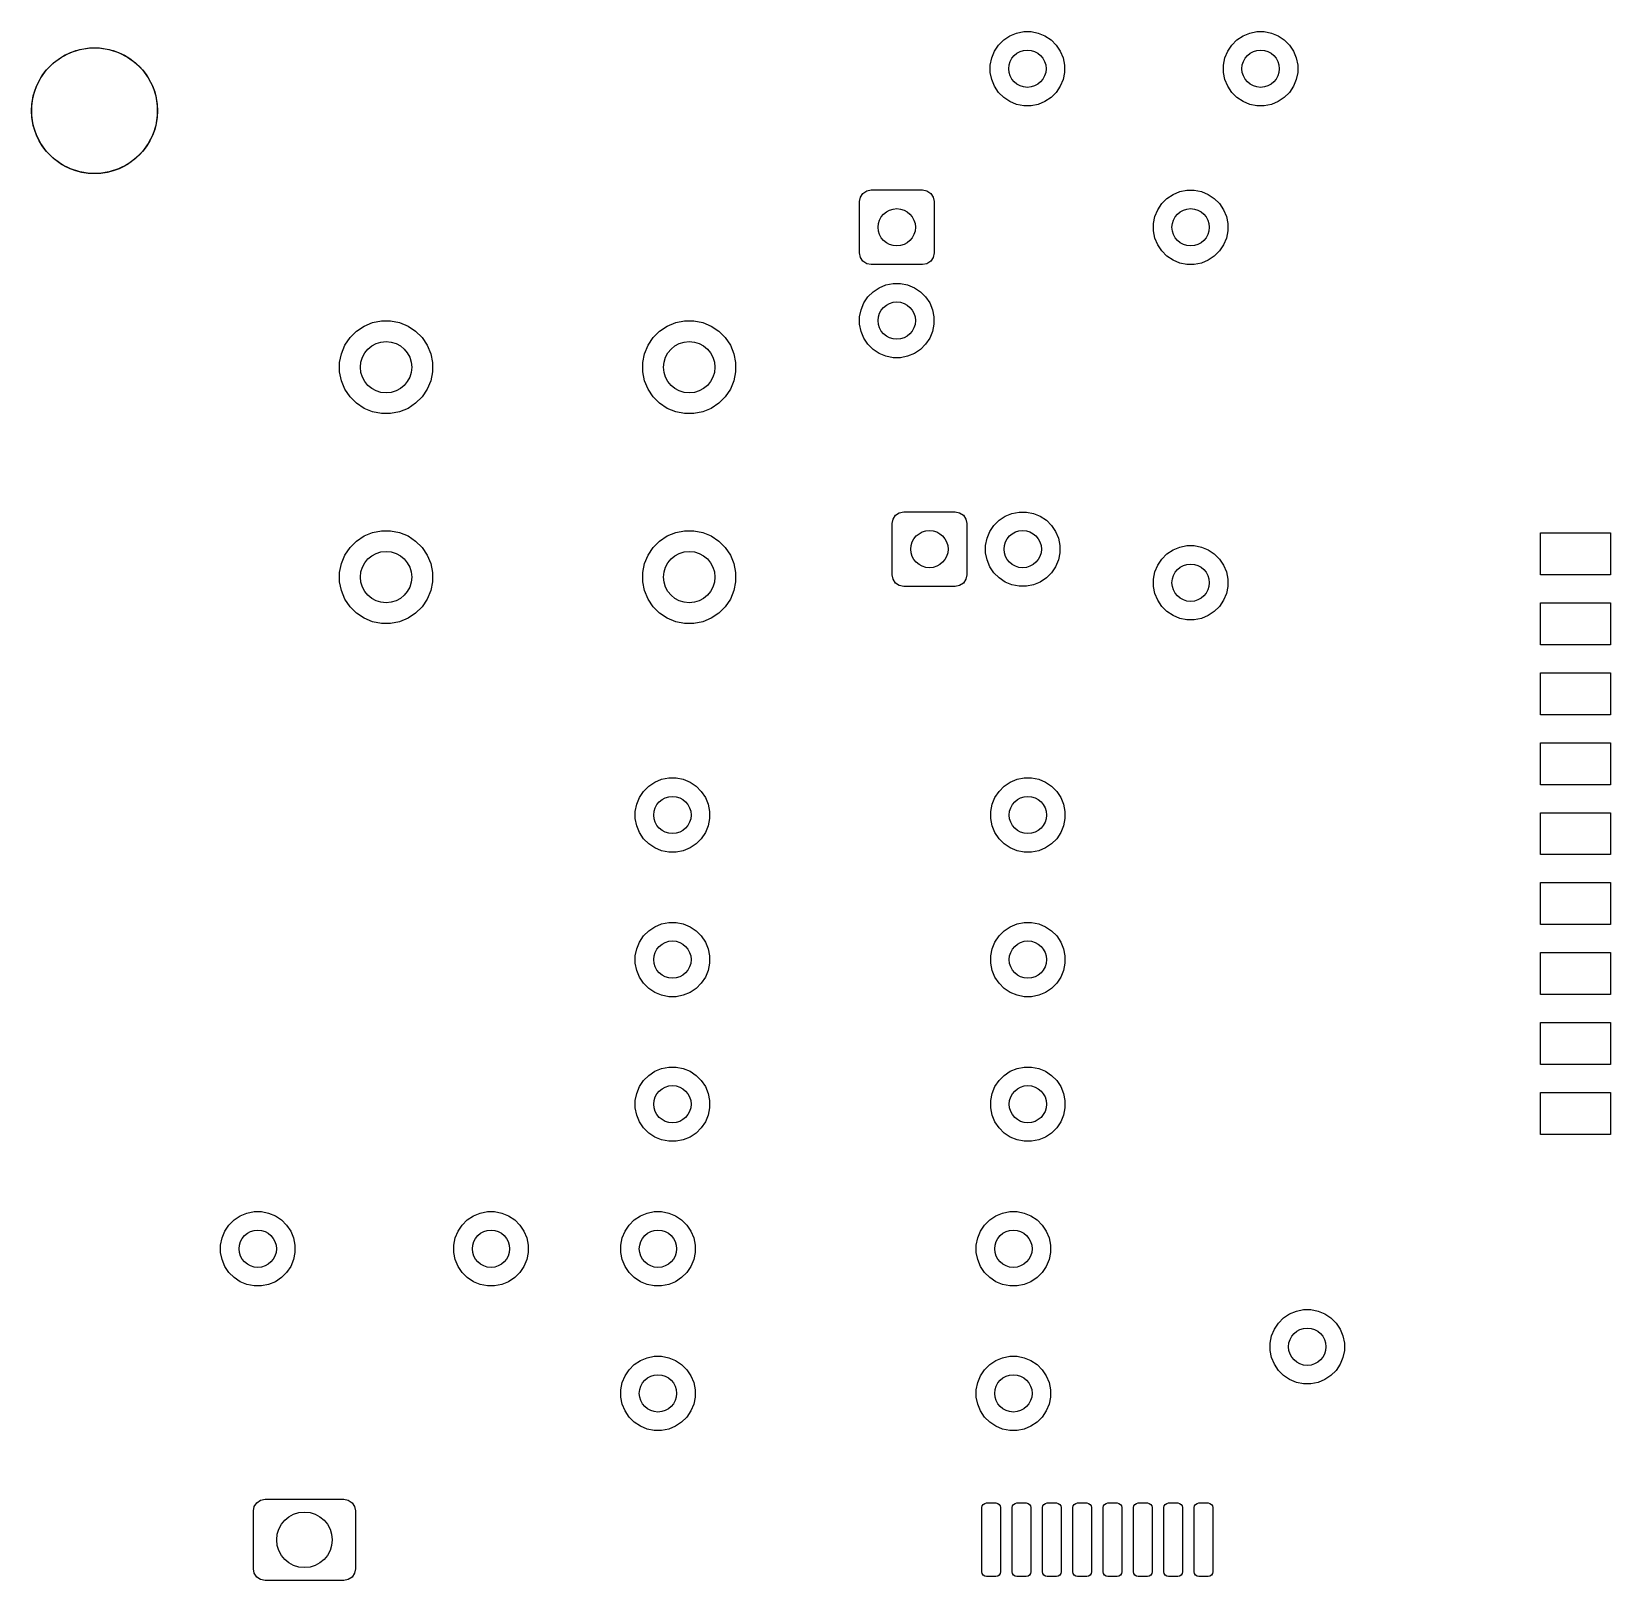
# Model space of a CAD drawing. Header units: millimetres. Extents: x 102 to 188.7, y -170.4 to -101.8.
# Drawn here: x 102.15 to 136, y -135.01 to -101.8 of the extents above; entities that cross this region are included whole.
import ezdxf

# ---------------------------------------------------------------- set-up
doc = ezdxf.new("R2010")
doc.units = ezdxf.units.MM
doc.layers.add('F.Mask', color=253, linetype='CONTINUOUS', true_color=0xa89984)

msp = doc.modelspace()

# ---------------------------------------------------------------- linework, layer by layer
at = {"layer": 'F.Mask', "linetype": 'CONTINUOUS'}
for p, q in [((123.122883, -101.894463), (123.267772, -101.834448)), ((123.267772, -101.834448), (123.421586, -101.803852)), ((123.421586, -101.803852), (123.578414, -101.803852)), ((123.578414, -101.803852), (123.732228, -101.834448)), ((123.732228, -101.834448), (123.877117, -101.894463)), ((128.122883, -101.894463), (128.267772, -101.834448)), ((128.267772, -101.834448), (128.421586, -101.803852)), ((128.421586, -101.803852), (128.578414, -101.803852)), ((128.578414, -101.803852), (128.732228, -101.834448)), ((128.732228, -101.834448), (128.877117, -101.894463)), ((102.983377, -102.252763), (103.184849, -102.187301)), ((103.184849, -102.187301), (103.39408, -102.154162)), ((103.39408, -102.154162), (103.60592, -102.154162)), ((103.60592, -102.154162), (103.815151, -102.187301)), ((103.815151, -102.187301), (104.016623, -102.252763)), ((122.734448, -102.367772), (122.794463, -102.222883)), ((122.794463, -102.222883), (122.881592, -102.092485)), ((122.881592, -102.092485), (122.992485, -101.981592)), ((122.992485, -101.981592), (123.122883, -101.894463)), ((123.877117, -101.894463), (124.007515, -101.981592)), ((124.007515, -101.981592), (124.118408, -102.092485)), ((124.118408, -102.092485), (124.205537, -102.222883)), ((124.205537, -102.222883), (124.265552, -102.367772)), ((127.734448, -102.367772), (127.794463, -102.222883)), ((127.794463, -102.222883), (127.881592, -102.092485)), ((127.881592, -102.092485), (127.992485, -101.981592)), ((127.992485, -101.981592), (128.122883, -101.894463)), ((128.877117, -101.894463), (129.007515, -101.981592)), ((129.007515, -101.981592), (129.118408, -102.092485)), ((129.118408, -102.092485), (129.205537, -102.222883)), ((129.205537, -102.222883), (129.265552, -102.367772)), ((102.473452, -102.623245), (102.623245, -102.473452)), ((102.623245, -102.473452), (102.794627, -102.348936)), ((102.794627, -102.348936), (102.983377, -102.252763)), ((104.016623, -102.252763), (104.205373, -102.348936)), ((104.205373, -102.348936), (104.376755, -102.473452)), ((104.376755, -102.473452), (104.526548, -102.623245)), ((122.703852, -102.521586), (122.734448, -102.367772)), ((122.703852, -102.678414), (122.703852, -102.521586)), ((124.265552, -102.367772), (124.296148, -102.521586)), ((124.296148, -102.521586), (124.296148, -102.678414)), ((127.703852, -102.521586), (127.734448, -102.367772)), ((127.703852, -102.678414), (127.703852, -102.521586)), ((129.265552, -102.367772), (129.296148, -102.521586)), ((129.296148, -102.521586), (129.296148, -102.678414)), ((102.252763, -102.983377), (102.348936, -102.794627)), ((102.348936, -102.794627), (102.473452, -102.623245)), ((104.526548, -102.623245), (104.651064, -102.794627)), ((104.651064, -102.794627), (104.747237, -102.983377)), ((122.734448, -102.832228), (122.703852, -102.678414)), ((122.794463, -102.977117), (122.734448, -102.832228)), ((124.265552, -102.832228), (124.205537, -102.977117)), ((124.296148, -102.678414), (124.265552, -102.832228)), ((127.734448, -102.832228), (127.703852, -102.678414)), ((127.794463, -102.977117), (127.734448, -102.832228)), ((129.265552, -102.832228), (129.205537, -102.977117)), ((129.296148, -102.678414), (129.265552, -102.832228)), ((102.154162, -103.39408), (102.187301, -103.184849)), ((102.187301, -103.184849), (102.252763, -102.983377)), ((104.747237, -102.983377), (104.812699, -103.184849)), ((104.812699, -103.184849), (104.845838, -103.39408)), ((122.881592, -103.107515), (122.794463, -102.977117)), ((122.992485, -103.218408), (122.881592, -103.107515)), ((123.122883, -103.305537), (122.992485, -103.218408)), ((124.007515, -103.218408), (123.877117, -103.305537)), ((124.118408, -103.107515), (124.007515, -103.218408)), ((124.205537, -102.977117), (124.118408, -103.107515)), ((127.881592, -103.107515), (127.794463, -102.977117)), ((127.992485, -103.218408), (127.881592, -103.107515)), ((128.122883, -103.305537), (127.992485, -103.218408)), ((129.007515, -103.218408), (128.877117, -103.305537)), ((129.118408, -103.107515), (129.007515, -103.218408)), ((129.205537, -102.977117), (129.118408, -103.107515)), ((102.154162, -103.60592), (102.154162, -103.39408)), ((104.845838, -103.39408), (104.845838, -103.60592)), ((123.267772, -103.365552), (123.122883, -103.305537)), ((123.421586, -103.396148), (123.267772, -103.365552)), ((123.578414, -103.396148), (123.421586, -103.396148)), ((123.732228, -103.365552), (123.578414, -103.396148)), ((123.877117, -103.305537), (123.732228, -103.365552)), ((128.267772, -103.365552), (128.122883, -103.305537)), ((128.421586, -103.396148), (128.267772, -103.365552)), ((128.578414, -103.396148), (128.421586, -103.396148)), ((128.732228, -103.365552), (128.578414, -103.396148)), ((128.877117, -103.305537), (128.732228, -103.365552)), ((102.187301, -103.815151), (102.154162, -103.60592)), ((102.252763, -104.016623), (102.187301, -103.815151)), ((104.812699, -103.815151), (104.747237, -104.016623)), ((104.845838, -103.60592), (104.812699, -103.815151)), ((102.348936, -104.205373), (102.252763, -104.016623)), ((102.473452, -104.376755), (102.348936, -104.205373)), ((104.651064, -104.205373), (104.526548, -104.376755)), ((104.747237, -104.016623), (104.651064, -104.205373)), ((102.623245, -104.526548), (102.473452, -104.376755)), ((102.794627, -104.651064), (102.623245, -104.526548)), ((104.376755, -104.526548), (104.205373, -104.651064)), ((104.526548, -104.376755), (104.376755, -104.526548)), ((102.983377, -104.747237), (102.794627, -104.651064)), ((103.184849, -104.812699), (102.983377, -104.747237)), ((103.39408, -104.845838), (103.184849, -104.812699)), ((103.60592, -104.845838), (103.39408, -104.845838)), ((103.815151, -104.812699), (103.60592, -104.845838)), ((104.016623, -104.747237), (103.815151, -104.812699)), ((104.205373, -104.651064), (104.016623, -104.747237)), ((119.91903, -105.354329), (119.973223, -105.273223)), ((119.973223, -105.273223), (120.054329, -105.21903)), ((120.054329, -105.21903), (120.15, -105.2)), ((120.15, -105.2), (121.25, -105.2)), ((121.25, -105.2), (121.345671, -105.21903)), ((121.345671, -105.21903), (121.426777, -105.273223)), ((121.426777, -105.273223), (121.48097, -105.354329)), ((126.622883, -105.294463), (126.767772, -105.234448)), ((126.767772, -105.234448), (126.921586, -105.203852)), ((126.921586, -105.203852), (127.078414, -105.203852)), ((127.078414, -105.203852), (127.232228, -105.234448)), ((127.232228, -105.234448), (127.377117, -105.294463)), ((119.9, -105.45), (119.91903, -105.354329)), ((119.9, -106.55), (119.9, -105.45)), ((121.48097, -105.354329), (121.5, -105.45)), ((121.5, -105.45), (121.5, -106.55)), ((126.294463, -105.622883), (126.381592, -105.492485)), ((126.381592, -105.492485), (126.492485, -105.381592)), ((126.492485, -105.381592), (126.622883, -105.294463)), ((127.377117, -105.294463), (127.507515, -105.381592)), ((127.507515, -105.381592), (127.618408, -105.492485)), ((127.618408, -105.492485), (127.705537, -105.622883)), ((126.203852, -105.921586), (126.234448, -105.767772)), ((126.203852, -106.078414), (126.203852, -105.921586)), ((126.234448, -105.767772), (126.294463, -105.622883)), ((127.705537, -105.622883), (127.765552, -105.767772)), ((127.765552, -105.767772), (127.796148, -105.921586)), ((127.796148, -105.921586), (127.796148, -106.078414)), ((126.234448, -106.232228), (126.203852, -106.078414)), ((126.294463, -106.377117), (126.234448, -106.232228)), ((127.765552, -106.232228), (127.705537, -106.377117)), ((127.796148, -106.078414), (127.765552, -106.232228)), ((119.91903, -106.645671), (119.9, -106.55)), ((121.5, -106.55), (121.48097, -106.645671)), ((126.381592, -106.507515), (126.294463, -106.377117)), ((126.492485, -106.618408), (126.381592, -106.507515)), ((126.622883, -106.705537), (126.492485, -106.618408)), ((127.507515, -106.618408), (127.377117, -106.705537)), ((127.618408, -106.507515), (127.507515, -106.618408)), ((127.705537, -106.377117), (127.618408, -106.507515)), ((119.973223, -106.726777), (119.91903, -106.645671)), ((120.054329, -106.78097), (119.973223, -106.726777)), ((120.15, -106.8), (120.054329, -106.78097)), ((121.25, -106.8), (120.15, -106.8)), ((121.345671, -106.78097), (121.25, -106.8)), ((121.426777, -106.726777), (121.345671, -106.78097)), ((121.48097, -106.645671), (121.426777, -106.726777)), ((126.767772, -106.765552), (126.622883, -106.705537)), ((126.921586, -106.796148), (126.767772, -106.765552)), ((127.078414, -106.796148), (126.921586, -106.796148)), ((127.232228, -106.765552), (127.078414, -106.796148)), ((127.377117, -106.705537), (127.232228, -106.765552)), ((120.192485, -107.381592), (120.322883, -107.294463)), ((120.322883, -107.294463), (120.467772, -107.234448)), ((120.467772, -107.234448), (120.621586, -107.203852)), ((120.621586, -107.203852), (120.778414, -107.203852)), ((120.778414, -107.203852), (120.932228, -107.234448)), ((120.932228, -107.234448), (121.077117, -107.294463)), ((121.077117, -107.294463), (121.207515, -107.381592)), ((119.934448, -107.767772), (119.994463, -107.622883)), ((119.994463, -107.622883), (120.081592, -107.492485)), ((120.081592, -107.492485), (120.192485, -107.381592)), ((121.207515, -107.381592), (121.318408, -107.492485)), ((121.318408, -107.492485), (121.405537, -107.622883)), ((121.405537, -107.622883), (121.465552, -107.767772)), ((119.903852, -107.921586), (119.934448, -107.767772)), ((119.903852, -108.078414), (119.903852, -107.921586)), ((121.465552, -107.767772), (121.496148, -107.921586)), ((121.496148, -107.921586), (121.496148, -108.078414)), ((108.97699, -108.365607), (109.115607, -108.22699)), ((109.115607, -108.22699), (109.278603, -108.118079)), ((109.278603, -108.118079), (109.459715, -108.04306)), ((109.459715, -108.04306), (109.651983, -108.004815)), ((109.651983, -108.004815), (109.848017, -108.004815)), ((109.848017, -108.004815), (110.040285, -108.04306)), ((110.040285, -108.04306), (110.221397, -108.118079)), ((110.221397, -108.118079), (110.384393, -108.22699)), ((110.384393, -108.22699), (110.52301, -108.365607)), ((115.47699, -108.365607), (115.615607, -108.22699)), ((115.615607, -108.22699), (115.778603, -108.118079)), ((115.778603, -108.118079), (115.959715, -108.04306)), ((115.959715, -108.04306), (116.151983, -108.004815)), ((116.151983, -108.004815), (116.348017, -108.004815)), ((116.348017, -108.004815), (116.540285, -108.04306)), ((116.540285, -108.04306), (116.721397, -108.118079)), ((116.721397, -108.118079), (116.884393, -108.22699)), ((116.884393, -108.22699), (117.02301, -108.365607)), ((119.934448, -108.232228), (119.903852, -108.078414)), ((119.994463, -108.377117), (119.934448, -108.232228)), ((121.465552, -108.232228), (121.405537, -108.377117)), ((121.496148, -108.078414), (121.465552, -108.232228)), ((108.79306, -108.709715), (108.868079, -108.528603)), ((108.868079, -108.528603), (108.97699, -108.365607)), ((110.52301, -108.365607), (110.631921, -108.528603)), ((110.631921, -108.528603), (110.70694, -108.709715)), ((115.29306, -108.709715), (115.368079, -108.528603)), ((115.368079, -108.528603), (115.47699, -108.365607)), ((117.02301, -108.365607), (117.131921, -108.528603)), ((117.131921, -108.528603), (117.20694, -108.709715)), ((120.081592, -108.507515), (119.994463, -108.377117)), ((120.192485, -108.618408), (120.081592, -108.507515)), ((120.322883, -108.705537), (120.192485, -108.618408)), ((121.207515, -108.618408), (121.077117, -108.705537)), ((121.318408, -108.507515), (121.207515, -108.618408)), ((121.405537, -108.377117), (121.318408, -108.507515)), ((108.754815, -108.901983), (108.79306, -108.709715)), ((108.754815, -109.098017), (108.754815, -108.901983)), ((110.70694, -108.709715), (110.745185, -108.901983)), ((110.745185, -108.901983), (110.745185, -109.098017)), ((115.254815, -108.901983), (115.29306, -108.709715)), ((115.254815, -109.098017), (115.254815, -108.901983)), ((117.20694, -108.709715), (117.245185, -108.901983)), ((117.245185, -108.901983), (117.245185, -109.098017)), ((120.467772, -108.765552), (120.322883, -108.705537)), ((120.621586, -108.796148), (120.467772, -108.765552)), ((120.778414, -108.796148), (120.621586, -108.796148)), ((120.932228, -108.765552), (120.778414, -108.796148)), ((121.077117, -108.705537), (120.932228, -108.765552)), ((108.79306, -109.290285), (108.754815, -109.098017)), ((108.868079, -109.471397), (108.79306, -109.290285)), ((110.70694, -109.290285), (110.631921, -109.471397)), ((110.745185, -109.098017), (110.70694, -109.290285)), ((115.29306, -109.290285), (115.254815, -109.098017)), ((115.368079, -109.471397), (115.29306, -109.290285)), ((117.20694, -109.290285), (117.131921, -109.471397)), ((117.245185, -109.098017), (117.20694, -109.290285)), ((108.97699, -109.634393), (108.868079, -109.471397)), ((109.115607, -109.77301), (108.97699, -109.634393)), ((110.52301, -109.634393), (110.384393, -109.77301)), ((110.631921, -109.471397), (110.52301, -109.634393)), ((115.47699, -109.634393), (115.368079, -109.471397)), ((115.615607, -109.77301), (115.47699, -109.634393)), ((117.02301, -109.634393), (116.884393, -109.77301)), ((117.131921, -109.471397), (117.02301, -109.634393)), ((109.278603, -109.881921), (109.115607, -109.77301)), ((109.459715, -109.95694), (109.278603, -109.881921)), ((109.651983, -109.995185), (109.459715, -109.95694)), ((109.848017, -109.995185), (109.651983, -109.995185)), ((110.040285, -109.95694), (109.848017, -109.995185)), ((110.221397, -109.881921), (110.040285, -109.95694)), ((110.384393, -109.77301), (110.221397, -109.881921)), ((115.778603, -109.881921), (115.615607, -109.77301)), ((115.959715, -109.95694), (115.778603, -109.881921)), ((116.151983, -109.995185), (115.959715, -109.95694)), ((116.348017, -109.995185), (116.151983, -109.995185)), ((116.540285, -109.95694), (116.348017, -109.995185)), ((116.721397, -109.881921), (116.540285, -109.95694)), ((116.884393, -109.77301), (116.721397, -109.881921)), ((120.6, -112.35), (120.61903, -112.254329)), ((120.6, -113.45), (120.6, -112.35)), ((120.61903, -112.254329), (120.673223, -112.173223)), ((120.673223, -112.173223), (120.754329, -112.11903)), ((120.754329, -112.11903), (120.85, -112.1)), ((120.85, -112.1), (121.95, -112.1)), ((121.95, -112.1), (122.045671, -112.11903)), ((122.045671, -112.11903), (122.126777, -112.173223)), ((122.126777, -112.173223), (122.18097, -112.254329)), ((122.18097, -112.254329), (122.2, -112.35)), ((122.2, -112.35), (122.2, -113.45)), ((122.781592, -112.392485), (122.892485, -112.281592)), ((122.892485, -112.281592), (123.022883, -112.194463)), ((123.022883, -112.194463), (123.167772, -112.134448)), ((123.167772, -112.134448), (123.321586, -112.103852)), ((123.321586, -112.103852), (123.478414, -112.103852)), ((123.478414, -112.103852), (123.632228, -112.134448)), ((123.632228, -112.134448), (123.777117, -112.194463)), ((123.777117, -112.194463), (123.907515, -112.281592)), ((123.907515, -112.281592), (124.018408, -112.392485)), ((109.115607, -112.72699), (109.278603, -112.618079)), ((109.278603, -112.618079), (109.459715, -112.54306)), ((109.459715, -112.54306), (109.651983, -112.504815)), ((109.651983, -112.504815), (109.848017, -112.504815)), ((109.848017, -112.504815), (110.040285, -112.54306)), ((110.040285, -112.54306), (110.221397, -112.618079)), ((110.221397, -112.618079), (110.384393, -112.72699)), ((115.615607, -112.72699), (115.778603, -112.618079)), ((115.778603, -112.618079), (115.959715, -112.54306)), ((115.959715, -112.54306), (116.151983, -112.504815)), ((116.151983, -112.504815), (116.348017, -112.504815)), ((116.348017, -112.504815), (116.540285, -112.54306)), ((116.540285, -112.54306), (116.721397, -112.618079)), ((116.721397, -112.618079), (116.884393, -112.72699)), ((122.603852, -112.821586), (122.634448, -112.667772)), ((122.634448, -112.667772), (122.694463, -112.522883)), ((122.694463, -112.522883), (122.781592, -112.392485)), ((124.018408, -112.392485), (124.105537, -112.522883)), ((124.105537, -112.522883), (124.165552, -112.667772)), ((124.165552, -112.667772), (124.196148, -112.821586)), ((134.5, -113.45), (134.5, -112.55)), ((134.5, -112.55), (136, -112.55)), ((136, -112.55), (136, -113.45)), ((108.79306, -113.209715), (108.868079, -113.028603)), ((108.868079, -113.028603), (108.97699, -112.865607)), ((108.97699, -112.865607), (109.115607, -112.72699)), ((110.384393, -112.72699), (110.52301, -112.865607)), ((110.52301, -112.865607), (110.631921, -113.028603)), ((110.631921, -113.028603), (110.70694, -113.209715)), ((115.29306, -113.209715), (115.368079, -113.028603)), ((115.368079, -113.028603), (115.47699, -112.865607)), ((115.47699, -112.865607), (115.615607, -112.72699)), ((116.884393, -112.72699), (117.02301, -112.865607)), ((117.02301, -112.865607), (117.131921, -113.028603)), ((117.131921, -113.028603), (117.20694, -113.209715)), ((122.603852, -112.978414), (122.603852, -112.821586)), ((122.634448, -113.132228), (122.603852, -112.978414)), ((124.196148, -112.978414), (124.165552, -113.132228)), ((124.196148, -112.821586), (124.196148, -112.978414)), ((126.381592, -113.112485), (126.492485, -113.001592)), ((126.492485, -113.001592), (126.622883, -112.914463)), ((126.622883, -112.914463), (126.767772, -112.854448)), ((126.767772, -112.854448), (126.921586, -112.823852)), ((126.921586, -112.823852), (127.078414, -112.823852)), ((127.078414, -112.823852), (127.232228, -112.854448)), ((127.232228, -112.854448), (127.377117, -112.914463)), ((127.377117, -112.914463), (127.507515, -113.001592)), ((127.507515, -113.001592), (127.618408, -113.112485)), ((108.754815, -113.401983), (108.79306, -113.209715)), ((110.70694, -113.209715), (110.745185, -113.401983)), ((115.254815, -113.401983), (115.29306, -113.209715)), ((117.20694, -113.209715), (117.245185, -113.401983)), ((122.694463, -113.277117), (122.634448, -113.132228)), ((122.781592, -113.407515), (122.694463, -113.277117)), ((124.105537, -113.277117), (124.018408, -113.407515)), ((124.165552, -113.132228), (124.105537, -113.277117)), ((126.203852, -113.541586), (126.234448, -113.387772)), ((126.234448, -113.387772), (126.294463, -113.242883)), ((126.294463, -113.242883), (126.381592, -113.112485)), ((127.618408, -113.112485), (127.705537, -113.242883)), ((127.705537, -113.242883), (127.765552, -113.387772)), ((127.765552, -113.387772), (127.796148, -113.541586)), ((108.754815, -113.598017), (108.754815, -113.401983)), ((108.79306, -113.790285), (108.754815, -113.598017)), ((110.745185, -113.598017), (110.70694, -113.790285)), ((110.745185, -113.401983), (110.745185, -113.598017)), ((115.254815, -113.598017), (115.254815, -113.401983)), ((115.29306, -113.790285), (115.254815, -113.598017)), ((117.245185, -113.598017), (117.20694, -113.790285)), ((117.245185, -113.401983), (117.245185, -113.598017)), ((120.61903, -113.545671), (120.6, -113.45)), ((120.673223, -113.626777), (120.61903, -113.545671)), ((120.754329, -113.68097), (120.673223, -113.626777)), ((120.85, -113.7), (120.754329, -113.68097)), ((121.95, -113.7), (120.85, -113.7)), ((122.045671, -113.68097), (121.95, -113.7)), ((122.126777, -113.626777), (122.045671, -113.68097)), ((122.18097, -113.545671), (122.126777, -113.626777)), ((122.2, -113.45), (122.18097, -113.545671)), ((122.892485, -113.518408), (122.781592, -113.407515)), ((123.022883, -113.605537), (122.892485, -113.518408)), ((123.167772, -113.665552), (123.022883, -113.605537)), ((123.321586, -113.696148), (123.167772, -113.665552)), ((123.478414, -113.696148), (123.321586, -113.696148)), ((123.632228, -113.665552), (123.478414, -113.696148)), ((123.777117, -113.605537), (123.632228, -113.665552)), ((123.907515, -113.518408), (123.777117, -113.605537)), ((124.018408, -113.407515), (123.907515, -113.518408)), ((126.203852, -113.698414), (126.203852, -113.541586)), ((126.234448, -113.852228), (126.203852, -113.698414)), ((127.796148, -113.698414), (127.765552, -113.852228)), ((127.796148, -113.541586), (127.796148, -113.698414)), ((136, -113.45), (134.5, -113.45)), ((108.868079, -113.971397), (108.79306, -113.790285)), ((108.97699, -114.134393), (108.868079, -113.971397)), ((110.631921, -113.971397), (110.52301, -114.134393)), ((110.70694, -113.790285), (110.631921, -113.971397)), ((115.368079, -113.971397), (115.29306, -113.790285)), ((115.47699, -114.134393), (115.368079, -113.971397)), ((117.131921, -113.971397), (117.02301, -114.134393)), ((117.20694, -113.790285), (117.131921, -113.971397)), ((126.294463, -113.997117), (126.234448, -113.852228)), ((126.381592, -114.127515), (126.294463, -113.997117)), ((127.705537, -113.997117), (127.618408, -114.127515)), ((127.765552, -113.852228), (127.705537, -113.997117)), ((134.5, -114.95), (134.5, -114.05)), ((134.5, -114.05), (136, -114.05)), ((136, -114.05), (136, -114.95)), ((109.115607, -114.27301), (108.97699, -114.134393)), ((109.278603, -114.381921), (109.115607, -114.27301)), ((109.459715, -114.45694), (109.278603, -114.381921)), ((110.221397, -114.381921), (110.040285, -114.45694)), ((110.384393, -114.27301), (110.221397, -114.381921)), ((110.52301, -114.134393), (110.384393, -114.27301)), ((115.615607, -114.27301), (115.47699, -114.134393)), ((115.778603, -114.381921), (115.615607, -114.27301)), ((115.959715, -114.45694), (115.778603, -114.381921)), ((116.721397, -114.381921), (116.540285, -114.45694)), ((116.884393, -114.27301), (116.721397, -114.381921)), ((117.02301, -114.134393), (116.884393, -114.27301)), ((126.492485, -114.238408), (126.381592, -114.127515)), ((126.622883, -114.325537), (126.492485, -114.238408)), ((126.767772, -114.385552), (126.622883, -114.325537)), ((126.921586, -114.416148), (126.767772, -114.385552)), ((127.232228, -114.385552), (127.078414, -114.416148)), ((127.377117, -114.325537), (127.232228, -114.385552)), ((127.507515, -114.238408), (127.377117, -114.325537)), ((127.618408, -114.127515), (127.507515, -114.238408)), ((109.651983, -114.495185), (109.459715, -114.45694)), ((109.848017, -114.495185), (109.651983, -114.495185)), ((110.040285, -114.45694), (109.848017, -114.495185)), ((116.151983, -114.495185), (115.959715, -114.45694)), ((116.348017, -114.495185), (116.151983, -114.495185)), ((116.540285, -114.45694), (116.348017, -114.495185)), ((127.078414, -114.416148), (126.921586, -114.416148)), ((136, -114.95), (134.5, -114.95)), ((134.5, -116.45), (134.5, -115.55)), ((134.5, -115.55), (136, -115.55)), ((136, -115.55), (136, -116.45)), ((136, -116.45), (134.5, -116.45)), ((134.5, -117.95), (134.5, -117.05)), ((134.5, -117.05), (136, -117.05)), ((136, -117.05), (136, -117.95)), ((115.184463, -118.222883), (115.271592, -118.092485)), ((115.271592, -118.092485), (115.382485, -117.981592)), ((115.382485, -117.981592), (115.512883, -117.894463)), ((115.512883, -117.894463), (115.657772, -117.834448)), ((115.657772, -117.834448), (115.811586, -117.803852)), ((115.811586, -117.803852), (115.968414, -117.803852)), ((115.968414, -117.803852), (116.122228, -117.834448)), ((116.122228, -117.834448), (116.267117, -117.894463)), ((116.267117, -117.894463), (116.397515, -117.981592)), ((116.397515, -117.981592), (116.508408, -118.092485)), ((116.508408, -118.092485), (116.595537, -118.222883)), ((122.804463, -118.222883), (122.891592, -118.092485)), ((122.891592, -118.092485), (123.002485, -117.981592)), ((123.002485, -117.981592), (123.132883, -117.894463)), ((123.132883, -117.894463), (123.277772, -117.834448)), ((123.277772, -117.834448), (123.431586, -117.803852)), ((123.431586, -117.803852), (123.588414, -117.803852)), ((123.588414, -117.803852), (123.742228, -117.834448)), ((123.742228, -117.834448), (123.887117, -117.894463)), ((123.887117, -117.894463), (124.017515, -117.981592)), ((124.017515, -117.981592), (124.128408, -118.092485)), ((124.128408, -118.092485), (124.215537, -118.222883)), ((136, -117.95), (134.5, -117.95)), ((115.093852, -118.521586), (115.124448, -118.367772)), ((115.124448, -118.367772), (115.184463, -118.222883)), ((116.595537, -118.222883), (116.655552, -118.367772)), ((116.655552, -118.367772), (116.686148, -118.521586)), ((122.713852, -118.521586), (122.744448, -118.367772)), ((122.744448, -118.367772), (122.804463, -118.222883)), ((124.215537, -118.222883), (124.275552, -118.367772)), ((124.275552, -118.367772), (124.306148, -118.521586)), ((115.093852, -118.678414), (115.093852, -118.521586)), ((115.124448, -118.832228), (115.093852, -118.678414)), ((116.686148, -118.678414), (116.655552, -118.832228)), ((116.686148, -118.521586), (116.686148, -118.678414)), ((122.713852, -118.678414), (122.713852, -118.521586)), ((122.744448, -118.832228), (122.713852, -118.678414)), ((124.306148, -118.678414), (124.275552, -118.832228)), ((124.306148, -118.521586), (124.306148, -118.678414)), ((134.5, -119.45), (134.5, -118.55)), ((134.5, -118.55), (136, -118.55)), ((136, -118.55), (136, -119.45)), ((115.184463, -118.977117), (115.124448, -118.832228)), ((115.271592, -119.107515), (115.184463, -118.977117)), ((115.382485, -119.218408), (115.271592, -119.107515)), ((116.508408, -119.107515), (116.397515, -119.218408)), ((116.595537, -118.977117), (116.508408, -119.107515)), ((116.655552, -118.832228), (116.595537, -118.977117)), ((122.804463, -118.977117), (122.744448, -118.832228)), ((122.891592, -119.107515), (122.804463, -118.977117)), ((123.002485, -119.218408), (122.891592, -119.107515)), ((124.128408, -119.107515), (124.017515, -119.218408)), ((124.215537, -118.977117), (124.128408, -119.107515)), ((124.275552, -118.832228), (124.215537, -118.977117)), ((115.512883, -119.305537), (115.382485, -119.218408)), ((115.657772, -119.365552), (115.512883, -119.305537)), ((115.811586, -119.396148), (115.657772, -119.365552)), ((115.968414, -119.396148), (115.811586, -119.396148)), ((116.122228, -119.365552), (115.968414, -119.396148)), ((116.267117, -119.305537), (116.122228, -119.365552)), ((116.397515, -119.218408), (116.267117, -119.305537)), ((123.132883, -119.305537), (123.002485, -119.218408)), ((123.277772, -119.365552), (123.132883, -119.305537)), ((123.431586, -119.396148), (123.277772, -119.365552)), ((123.588414, -119.396148), (123.431586, -119.396148)), ((123.742228, -119.365552), (123.588414, -119.396148)), ((123.887117, -119.305537), (123.742228, -119.365552)), ((124.017515, -119.218408), (123.887117, -119.305537)), ((136, -119.45), (134.5, -119.45)), ((134.5, -120.95), (134.5, -120.05)), ((134.5, -120.05), (136, -120.05)), ((136, -120.05), (136, -120.95)), ((115.271592, -121.192485), (115.382485, -121.081592)), ((115.382485, -121.081592), (115.512883, -120.994463)), ((115.512883, -120.994463), (115.657772, -120.934448)), ((115.657772, -120.934448), (115.811586, -120.903852)), ((115.811586, -120.903852), (115.968414, -120.903852)), ((115.968414, -120.903852), (116.122228, -120.934448)), ((116.122228, -120.934448), (116.267117, -120.994463)), ((116.267117, -120.994463), (116.397515, -121.081592)), ((116.397515, -121.081592), (116.508408, -121.192485)), ((122.891592, -121.192485), (123.002485, -121.081592)), ((123.002485, -121.081592), (123.132883, -120.994463)), ((123.132883, -120.994463), (123.277772, -120.934448)), ((123.277772, -120.934448), (123.431586, -120.903852)), ((123.431586, -120.903852), (123.588414, -120.903852)), ((123.588414, -120.903852), (123.742228, -120.934448)), ((123.742228, -120.934448), (123.887117, -120.994463)), ((123.887117, -120.994463), (124.017515, -121.081592)), ((124.017515, -121.081592), (124.128408, -121.192485)), ((136, -120.95), (134.5, -120.95)), ((115.093852, -121.621586), (115.124448, -121.467772)), ((115.124448, -121.467772), (115.184463, -121.322883)), ((115.184463, -121.322883), (115.271592, -121.192485)), ((116.508408, -121.192485), (116.595537, -121.322883)), ((116.595537, -121.322883), (116.655552, -121.467772)), ((116.655552, -121.467772), (116.686148, -121.621586)), ((122.713852, -121.621586), (122.744448, -121.467772)), ((122.744448, -121.467772), (122.804463, -121.322883)), ((122.804463, -121.322883), (122.891592, -121.192485)), ((124.128408, -121.192485), (124.215537, -121.322883)), ((124.215537, -121.322883), (124.275552, -121.467772)), ((124.275552, -121.467772), (124.306148, -121.621586)), ((115.093852, -121.778414), (115.093852, -121.621586)), ((115.124448, -121.932228), (115.093852, -121.778414)), ((116.686148, -121.778414), (116.655552, -121.932228)), ((116.686148, -121.621586), (116.686148, -121.778414)), ((122.713852, -121.778414), (122.713852, -121.621586)), ((122.744448, -121.932228), (122.713852, -121.778414)), ((124.306148, -121.778414), (124.275552, -121.932228)), ((124.306148, -121.621586), (124.306148, -121.778414)), ((134.5, -122.45), (134.5, -121.55)), ((134.5, -121.55), (136, -121.55)), ((136, -121.55), (136, -122.45)), ((115.184463, -122.077117), (115.124448, -121.932228)), ((115.271592, -122.207515), (115.184463, -122.077117)), ((116.595537, -122.077117), (116.508408, -122.207515)), ((116.655552, -121.932228), (116.595537, -122.077117)), ((122.804463, -122.077117), (122.744448, -121.932228)), ((122.891592, -122.207515), (122.804463, -122.077117)), ((124.215537, -122.077117), (124.128408, -122.207515)), ((124.275552, -121.932228), (124.215537, -122.077117)), ((115.382485, -122.318408), (115.271592, -122.207515)), ((115.512883, -122.405537), (115.382485, -122.318408)), ((115.657772, -122.465552), (115.512883, -122.405537)), ((115.811586, -122.496148), (115.657772, -122.465552)), ((115.968414, -122.496148), (115.811586, -122.496148)), ((116.122228, -122.465552), (115.968414, -122.496148)), ((116.267117, -122.405537), (116.122228, -122.465552)), ((116.397515, -122.318408), (116.267117, -122.405537)), ((116.508408, -122.207515), (116.397515, -122.318408)), ((123.002485, -122.318408), (122.891592, -122.207515)), ((123.132883, -122.405537), (123.002485, -122.318408)), ((123.277772, -122.465552), (123.132883, -122.405537)), ((123.431586, -122.496148), (123.277772, -122.465552)), ((123.588414, -122.496148), (123.431586, -122.496148)), ((123.742228, -122.465552), (123.588414, -122.496148)), ((123.887117, -122.405537), (123.742228, -122.465552)), ((124.017515, -122.318408), (123.887117, -122.405537)), ((124.128408, -122.207515), (124.017515, -122.318408)), ((136, -122.45), (134.5, -122.45)), ((134.5, -123.95), (134.5, -123.05)), ((134.5, -123.05), (136, -123.05)), ((136, -123.05), (136, -123.95)), ((115.271592, -124.292485), (115.382485, -124.181592)), ((115.382485, -124.181592), (115.512883, -124.094463)), ((115.512883, -124.094463), (115.657772, -124.034448)), ((115.657772, -124.034448), (115.811586, -124.003852)), ((115.811586, -124.003852), (115.968414, -124.003852)), ((115.968414, -124.003852), (116.122228, -124.034448)), ((116.122228, -124.034448), (116.267117, -124.094463)), ((116.267117, -124.094463), (116.397515, -124.181592)), ((116.397515, -124.181592), (116.508408, -124.292485)), ((122.891592, -124.292485), (123.002485, -124.181592)), ((123.002485, -124.181592), (123.132883, -124.094463)), ((123.132883, -124.094463), (123.277772, -124.034448)), ((123.277772, -124.034448), (123.431586, -124.003852)), ((123.431586, -124.003852), (123.588414, -124.003852)), ((123.588414, -124.003852), (123.742228, -124.034448)), ((123.742228, -124.034448), (123.887117, -124.094463)), ((123.887117, -124.094463), (124.017515, -124.181592)), ((124.017515, -124.181592), (124.128408, -124.292485)), ((136, -123.95), (134.5, -123.95)), ((115.093852, -124.721586), (115.124448, -124.567772)), ((115.124448, -124.567772), (115.184463, -124.422883)), ((115.184463, -124.422883), (115.271592, -124.292485)), ((116.508408, -124.292485), (116.595537, -124.422883)), ((116.595537, -124.422883), (116.655552, -124.567772)), ((116.655552, -124.567772), (116.686148, -124.721586)), ((122.713852, -124.721586), (122.744448, -124.567772)), ((122.744448, -124.567772), (122.804463, -124.422883)), ((122.804463, -124.422883), (122.891592, -124.292485)), ((124.128408, -124.292485), (124.215537, -124.422883)), ((124.215537, -124.422883), (124.275552, -124.567772)), ((124.275552, -124.567772), (124.306148, -124.721586)), ((134.5, -125.45), (134.5, -124.55)), ((134.5, -124.55), (136, -124.55)), ((136, -124.55), (136, -125.45)), ((115.093852, -124.878414), (115.093852, -124.721586)), ((115.124448, -125.032228), (115.093852, -124.878414)), ((116.686148, -124.878414), (116.655552, -125.032228)), ((116.686148, -124.721586), (116.686148, -124.878414)), ((122.713852, -124.878414), (122.713852, -124.721586)), ((122.744448, -125.032228), (122.713852, -124.878414)), ((124.306148, -124.878414), (124.275552, -125.032228)), ((124.306148, -124.721586), (124.306148, -124.878414)), ((115.184463, -125.177117), (115.124448, -125.032228)), ((115.271592, -125.307515), (115.184463, -125.177117)), ((116.595537, -125.177117), (116.508408, -125.307515)), ((116.655552, -125.032228), (116.595537, -125.177117)), ((122.804463, -125.177117), (122.744448, -125.032228)), ((122.891592, -125.307515), (122.804463, -125.177117)), ((124.215537, -125.177117), (124.128408, -125.307515)), ((124.275552, -125.032228), (124.215537, -125.177117)), ((115.382485, -125.418408), (115.271592, -125.307515)), ((115.512883, -125.505537), (115.382485, -125.418408)), ((115.657772, -125.565552), (115.512883, -125.505537)), ((115.811586, -125.596148), (115.657772, -125.565552)), ((116.122228, -125.565552), (115.968414, -125.596148)), ((116.267117, -125.505537), (116.122228, -125.565552)), ((116.397515, -125.418408), (116.267117, -125.505537)), ((116.508408, -125.307515), (116.397515, -125.418408)), ((123.002485, -125.418408), (122.891592, -125.307515)), ((123.132883, -125.505537), (123.002485, -125.418408)), ((123.277772, -125.565552), (123.132883, -125.505537)), ((123.431586, -125.596148), (123.277772, -125.565552)), ((123.742228, -125.565552), (123.588414, -125.596148)), ((123.887117, -125.505537), (123.742228, -125.565552)), ((124.017515, -125.418408), (123.887117, -125.505537)), ((124.128408, -125.307515), (124.017515, -125.418408)), ((136, -125.45), (134.5, -125.45)), ((115.968414, -125.596148), (115.811586, -125.596148)), ((123.588414, -125.596148), (123.431586, -125.596148)), ((106.492485, -127.281592), (106.622883, -127.194463)), ((106.622883, -127.194463), (106.767772, -127.134448)), ((106.767772, -127.134448), (106.921586, -127.103852)), ((106.921586, -127.103852), (107.078414, -127.103852)), ((107.078414, -127.103852), (107.232228, -127.134448)), ((107.232228, -127.134448), (107.377117, -127.194463)), ((107.377117, -127.194463), (107.507515, -127.281592)), ((111.492485, -127.281592), (111.622883, -127.194463)), ((111.622883, -127.194463), (111.767772, -127.134448)), ((111.767772, -127.134448), (111.921586, -127.103852)), ((111.921586, -127.103852), (112.078414, -127.103852)), ((112.078414, -127.103852), (112.232228, -127.134448)), ((112.232228, -127.134448), (112.377117, -127.194463)), ((112.377117, -127.194463), (112.507515, -127.281592)), ((115.072485, -127.281592), (115.202883, -127.194463)), ((115.202883, -127.194463), (115.347772, -127.134448)), ((115.347772, -127.134448), (115.501586, -127.103852)), ((115.501586, -127.103852), (115.658414, -127.103852)), ((115.658414, -127.103852), (115.812228, -127.134448)), ((115.812228, -127.134448), (115.957117, -127.194463)), ((115.957117, -127.194463), (116.087515, -127.281592)), ((122.692485, -127.281592), (122.822883, -127.194463)), ((122.822883, -127.194463), (122.967772, -127.134448)), ((122.967772, -127.134448), (123.121586, -127.103852)), ((123.121586, -127.103852), (123.278414, -127.103852)), ((123.278414, -127.103852), (123.432228, -127.134448)), ((123.432228, -127.134448), (123.577117, -127.194463)), ((123.577117, -127.194463), (123.707515, -127.281592)), ((106.234448, -127.667772), (106.294463, -127.522883)), ((106.294463, -127.522883), (106.381592, -127.392485)), ((106.381592, -127.392485), (106.492485, -127.281592)), ((107.507515, -127.281592), (107.618408, -127.392485)), ((107.618408, -127.392485), (107.705537, -127.522883)), ((107.705537, -127.522883), (107.765552, -127.667772)), ((111.234448, -127.667772), (111.294463, -127.522883)), ((111.294463, -127.522883), (111.381592, -127.392485)), ((111.381592, -127.392485), (111.492485, -127.281592)), ((112.507515, -127.281592), (112.618408, -127.392485)), ((112.618408, -127.392485), (112.705537, -127.522883)), ((112.705537, -127.522883), (112.765552, -127.667772)), ((114.814448, -127.667772), (114.874463, -127.522883)), ((114.874463, -127.522883), (114.961592, -127.392485)), ((114.961592, -127.392485), (115.072485, -127.281592)), ((116.087515, -127.281592), (116.198408, -127.392485)), ((116.198408, -127.392485), (116.285537, -127.522883)), ((116.285537, -127.522883), (116.345552, -127.667772)), ((122.434448, -127.667772), (122.494463, -127.522883)), ((122.494463, -127.522883), (122.581592, -127.392485)), ((122.581592, -127.392485), (122.692485, -127.281592)), ((123.707515, -127.281592), (123.818408, -127.392485)), ((123.818408, -127.392485), (123.905537, -127.522883)), ((123.905537, -127.522883), (123.965552, -127.667772)), ((106.203852, -127.821586), (106.234448, -127.667772)), ((106.203852, -127.978414), (106.203852, -127.821586)), ((107.765552, -127.667772), (107.796148, -127.821586)), ((107.796148, -127.821586), (107.796148, -127.978414)), ((111.203852, -127.821586), (111.234448, -127.667772)), ((111.203852, -127.978414), (111.203852, -127.821586)), ((112.765552, -127.667772), (112.796148, -127.821586)), ((112.796148, -127.821586), (112.796148, -127.978414)), ((114.783852, -127.821586), (114.814448, -127.667772)), ((114.783852, -127.978414), (114.783852, -127.821586)), ((116.345552, -127.667772), (116.376148, -127.821586)), ((116.376148, -127.821586), (116.376148, -127.978414)), ((122.403852, -127.821586), (122.434448, -127.667772)), ((122.403852, -127.978414), (122.403852, -127.821586)), ((123.965552, -127.667772), (123.996148, -127.821586)), ((123.996148, -127.821586), (123.996148, -127.978414)), ((106.234448, -128.132228), (106.203852, -127.978414)), ((106.294463, -128.277117), (106.234448, -128.132228)), ((106.381592, -128.407515), (106.294463, -128.277117)), ((107.705537, -128.277117), (107.618408, -128.407515)), ((107.765552, -128.132228), (107.705537, -128.277117)), ((107.796148, -127.978414), (107.765552, -128.132228)), ((111.234448, -128.132228), (111.203852, -127.978414)), ((111.294463, -128.277117), (111.234448, -128.132228)), ((111.381592, -128.407515), (111.294463, -128.277117)), ((112.705537, -128.277117), (112.618408, -128.407515)), ((112.765552, -128.132228), (112.705537, -128.277117)), ((112.796148, -127.978414), (112.765552, -128.132228)), ((114.814448, -128.132228), (114.783852, -127.978414)), ((114.874463, -128.277117), (114.814448, -128.132228)), ((114.961592, -128.407515), (114.874463, -128.277117)), ((116.285537, -128.277117), (116.198408, -128.407515)), ((116.345552, -128.132228), (116.285537, -128.277117)), ((116.376148, -127.978414), (116.345552, -128.132228)), ((122.434448, -128.132228), (122.403852, -127.978414)), ((122.494463, -128.277117), (122.434448, -128.132228)), ((122.581592, -128.407515), (122.494463, -128.277117)), ((123.905537, -128.277117), (123.818408, -128.407515)), ((123.965552, -128.132228), (123.905537, -128.277117)), ((123.996148, -127.978414), (123.965552, -128.132228)), ((106.492485, -128.518408), (106.381592, -128.407515)), ((106.622883, -128.605537), (106.492485, -128.518408)), ((106.767772, -128.665552), (106.622883, -128.605537)), ((107.377117, -128.605537), (107.232228, -128.665552)), ((107.507515, -128.518408), (107.377117, -128.605537)), ((107.618408, -128.407515), (107.507515, -128.518408)), ((111.492485, -128.518408), (111.381592, -128.407515)), ((111.622883, -128.605537), (111.492485, -128.518408)), ((111.767772, -128.665552), (111.622883, -128.605537)), ((112.377117, -128.605537), (112.232228, -128.665552)), ((112.507515, -128.518408), (112.377117, -128.605537)), ((112.618408, -128.407515), (112.507515, -128.518408)), ((115.072485, -128.518408), (114.961592, -128.407515)), ((115.202883, -128.605537), (115.072485, -128.518408)), ((115.347772, -128.665552), (115.202883, -128.605537)), ((115.957117, -128.605537), (115.812228, -128.665552)), ((116.087515, -128.518408), (115.957117, -128.605537)), ((116.198408, -128.407515), (116.087515, -128.518408)), ((122.692485, -128.518408), (122.581592, -128.407515)), ((122.822883, -128.605537), (122.692485, -128.518408)), ((122.967772, -128.665552), (122.822883, -128.605537)), ((123.577117, -128.605537), (123.432228, -128.665552)), ((123.707515, -128.518408), (123.577117, -128.605537)), ((123.818408, -128.407515), (123.707515, -128.518408)), ((106.921586, -128.696148), (106.767772, -128.665552)), ((107.078414, -128.696148), (106.921586, -128.696148)), ((107.232228, -128.665552), (107.078414, -128.696148)), ((111.921586, -128.696148), (111.767772, -128.665552)), ((112.078414, -128.696148), (111.921586, -128.696148)), ((112.232228, -128.665552), (112.078414, -128.696148)), ((115.501586, -128.696148), (115.347772, -128.665552)), ((115.658414, -128.696148), (115.501586, -128.696148)), ((115.812228, -128.665552), (115.658414, -128.696148)), ((123.121586, -128.696148), (122.967772, -128.665552)), ((123.278414, -128.696148), (123.121586, -128.696148)), ((123.432228, -128.665552), (123.278414, -128.696148)), ((128.992485, -129.381592), (129.122883, -129.294463)), ((129.122883, -129.294463), (129.267772, -129.234448)), ((129.267772, -129.234448), (129.421586, -129.203852)), ((129.421586, -129.203852), (129.578414, -129.203852)), ((129.578414, -129.203852), (129.732228, -129.234448)), ((129.732228, -129.234448), (129.877117, -129.294463)), ((129.877117, -129.294463), (130.007515, -129.381592)), ((128.734448, -129.767772), (128.794463, -129.622883)), ((128.794463, -129.622883), (128.881592, -129.492485)), ((128.881592, -129.492485), (128.992485, -129.381592)), ((130.007515, -129.381592), (130.118408, -129.492485)), ((130.118408, -129.492485), (130.205537, -129.622883)), ((130.205537, -129.622883), (130.265552, -129.767772)), ((128.703852, -129.921586), (128.734448, -129.767772)), ((128.703852, -130.078414), (128.703852, -129.921586)), ((130.265552, -129.767772), (130.296148, -129.921586)), ((130.296148, -129.921586), (130.296148, -130.078414)), ((115.072485, -130.381592), (115.202883, -130.294463)), ((115.202883, -130.294463), (115.347772, -130.234448)), ((115.347772, -130.234448), (115.501586, -130.203852)), ((115.501586, -130.203852), (115.658414, -130.203852)), ((115.658414, -130.203852), (115.812228, -130.234448)), ((115.812228, -130.234448), (115.957117, -130.294463)), ((115.957117, -130.294463), (116.087515, -130.381592)), ((122.692485, -130.381592), (122.822883, -130.294463)), ((122.822883, -130.294463), (122.967772, -130.234448)), ((122.967772, -130.234448), (123.121586, -130.203852)), ((123.121586, -130.203852), (123.278414, -130.203852)), ((123.278414, -130.203852), (123.432228, -130.234448)), ((123.432228, -130.234448), (123.577117, -130.294463)), ((123.577117, -130.294463), (123.707515, -130.381592)), ((128.734448, -130.232228), (128.703852, -130.078414)), ((128.794463, -130.377117), (128.734448, -130.232228)), ((130.265552, -130.232228), (130.205537, -130.377117)), ((130.296148, -130.078414), (130.265552, -130.232228)), ((114.814448, -130.767772), (114.874463, -130.622883)), ((114.874463, -130.622883), (114.961592, -130.492485)), ((114.961592, -130.492485), (115.072485, -130.381592)), ((116.087515, -130.381592), (116.198408, -130.492485)), ((116.198408, -130.492485), (116.285537, -130.622883)), ((116.285537, -130.622883), (116.345552, -130.767772)), ((122.434448, -130.767772), (122.494463, -130.622883)), ((122.494463, -130.622883), (122.581592, -130.492485)), ((122.581592, -130.492485), (122.692485, -130.381592)), ((123.707515, -130.381592), (123.818408, -130.492485)), ((123.818408, -130.492485), (123.905537, -130.622883)), ((123.905537, -130.622883), (123.965552, -130.767772)), ((128.881592, -130.507515), (128.794463, -130.377117)), ((128.992485, -130.618408), (128.881592, -130.507515)), ((129.122883, -130.705537), (128.992485, -130.618408)), ((130.007515, -130.618408), (129.877117, -130.705537)), ((130.118408, -130.507515), (130.007515, -130.618408)), ((130.205537, -130.377117), (130.118408, -130.507515)), ((114.783852, -130.921586), (114.814448, -130.767772)), ((114.783852, -131.078414), (114.783852, -130.921586)), ((116.345552, -130.767772), (116.376148, -130.921586)), ((116.376148, -130.921586), (116.376148, -131.078414)), ((122.403852, -130.921586), (122.434448, -130.767772)), ((122.403852, -131.078414), (122.403852, -130.921586)), ((123.965552, -130.767772), (123.996148, -130.921586)), ((123.996148, -130.921586), (123.996148, -131.078414)), ((129.267772, -130.765552), (129.122883, -130.705537)), ((129.421586, -130.796148), (129.267772, -130.765552)), ((129.578414, -130.796148), (129.421586, -130.796148)), ((129.732228, -130.765552), (129.578414, -130.796148)), ((129.877117, -130.705537), (129.732228, -130.765552)), ((114.814448, -131.232228), (114.783852, -131.078414)), ((114.874463, -131.377117), (114.814448, -131.232228)), ((116.345552, -131.232228), (116.285537, -131.377117)), ((116.376148, -131.078414), (116.345552, -131.232228)), ((122.434448, -131.232228), (122.403852, -131.078414)), ((122.494463, -131.377117), (122.434448, -131.232228)), ((123.965552, -131.232228), (123.905537, -131.377117)), ((123.996148, -131.078414), (123.965552, -131.232228)), ((114.961592, -131.507515), (114.874463, -131.377117)), ((115.072485, -131.618408), (114.961592, -131.507515)), ((115.202883, -131.705537), (115.072485, -131.618408)), ((116.087515, -131.618408), (115.957117, -131.705537)), ((116.198408, -131.507515), (116.087515, -131.618408)), ((116.285537, -131.377117), (116.198408, -131.507515)), ((122.581592, -131.507515), (122.494463, -131.377117)), ((122.692485, -131.618408), (122.581592, -131.507515)), ((122.822883, -131.705537), (122.692485, -131.618408)), ((123.707515, -131.618408), (123.577117, -131.705537)), ((123.818408, -131.507515), (123.707515, -131.618408)), ((123.905537, -131.377117), (123.818408, -131.507515)), ((115.347772, -131.765552), (115.202883, -131.705537)), ((115.501586, -131.796148), (115.347772, -131.765552)), ((115.658414, -131.796148), (115.501586, -131.796148)), ((115.812228, -131.765552), (115.658414, -131.796148)), ((115.957117, -131.705537), (115.812228, -131.765552)), ((122.967772, -131.765552), (122.822883, -131.705537)), ((123.121586, -131.796148), (122.967772, -131.765552)), ((123.278414, -131.796148), (123.121586, -131.796148)), ((123.432228, -131.765552), (123.278414, -131.796148)), ((123.577117, -131.705537), (123.432228, -131.765552)), ((106.92403, -133.424329), (106.978223, -133.343223)), ((106.978223, -133.343223), (107.059329, -133.28903)), ((107.059329, -133.28903), (107.155, -133.27)), ((107.155, -133.27), (108.845, -133.27)), ((108.845, -133.27), (108.940671, -133.28903)), ((108.940671, -133.28903), (109.021777, -133.343223)), ((109.021777, -133.343223), (109.07597, -133.424329)), ((122.554289, -133.379289), (122.586732, -133.357612)), ((122.586732, -133.357612), (122.625, -133.35)), ((122.625, -133.35), (122.825, -133.35)), ((122.825, -133.35), (122.863268, -133.357612)), ((122.863268, -133.357612), (122.895711, -133.379289)), ((123.204289, -133.379289), (123.236732, -133.357612)), ((123.236732, -133.357612), (123.275, -133.35)), ((123.275, -133.35), (123.475, -133.35)), ((123.475, -133.35), (123.513268, -133.357612)), ((123.513268, -133.357612), (123.545711, -133.379289)), ((123.854289, -133.379289), (123.886732, -133.357612)), ((123.886732, -133.357612), (123.925, -133.35)), ((123.925, -133.35), (124.125, -133.35)), ((124.125, -133.35), (124.163268, -133.357612)), ((124.163268, -133.357612), (124.195711, -133.379289)), ((124.504289, -133.379289), (124.536732, -133.357612)), ((124.536732, -133.357612), (124.575, -133.35)), ((124.575, -133.35), (124.775, -133.35)), ((124.775, -133.35), (124.813268, -133.357612)), ((124.813268, -133.357612), (124.845711, -133.379289)), ((125.154289, -133.379289), (125.186732, -133.357612)), ((125.186732, -133.357612), (125.225, -133.35)), ((125.225, -133.35), (125.425, -133.35)), ((125.425, -133.35), (125.463268, -133.357612)), ((125.463268, -133.357612), (125.495711, -133.379289)), ((125.804289, -133.379289), (125.836732, -133.357612)), ((125.836732, -133.357612), (125.875, -133.35)), ((125.875, -133.35), (126.075, -133.35)), ((126.075, -133.35), (126.113268, -133.357612)), ((126.113268, -133.357612), (126.145711, -133.379289)), ((126.454289, -133.379289), (126.486732, -133.357612)), ((126.486732, -133.357612), (126.525, -133.35)), ((126.525, -133.35), (126.725, -133.35)), ((126.725, -133.35), (126.763268, -133.357612)), ((126.763268, -133.357612), (126.795711, -133.379289)), ((127.104289, -133.379289), (127.136732, -133.357612)), ((127.136732, -133.357612), (127.175, -133.35)), ((127.175, -133.35), (127.375, -133.35)), ((127.375, -133.35), (127.413268, -133.357612)), ((127.413268, -133.357612), (127.445711, -133.379289)), ((106.905, -133.52), (106.92403, -133.424329)), ((106.905, -134.76), (106.905, -133.52)), ((109.07597, -133.424329), (109.095, -133.52)), ((109.095, -133.52), (109.095, -134.76)), ((122.525, -133.45), (122.532612, -133.411732)), ((122.525, -134.825), (122.525, -133.45)), ((122.532612, -133.411732), (122.554289, -133.379289)), ((122.895711, -133.379289), (122.917388, -133.411732)), ((122.917388, -133.411732), (122.925, -133.45)), ((122.925, -133.45), (122.925, -134.825)), ((123.175, -133.45), (123.182612, -133.411732)), ((123.175, -134.825), (123.175, -133.45)), ((123.182612, -133.411732), (123.204289, -133.379289)), ((123.545711, -133.379289), (123.567388, -133.411732)), ((123.567388, -133.411732), (123.575, -133.45)), ((123.575, -133.45), (123.575, -134.825)), ((123.825, -133.45), (123.832612, -133.411732)), ((123.825, -134.825), (123.825, -133.45)), ((123.832612, -133.411732), (123.854289, -133.379289)), ((124.195711, -133.379289), (124.217388, -133.411732)), ((124.217388, -133.411732), (124.225, -133.45)), ((124.225, -133.45), (124.225, -134.825)), ((124.475, -133.45), (124.482612, -133.411732)), ((124.475, -134.825), (124.475, -133.45)), ((124.482612, -133.411732), (124.504289, -133.379289)), ((124.845711, -133.379289), (124.867388, -133.411732)), ((124.867388, -133.411732), (124.875, -133.45)), ((124.875, -133.45), (124.875, -134.825)), ((125.125, -133.45), (125.132612, -133.411732)), ((125.125, -134.825), (125.125, -133.45)), ((125.132612, -133.411732), (125.154289, -133.379289)), ((125.495711, -133.379289), (125.517388, -133.411732)), ((125.517388, -133.411732), (125.525, -133.45)), ((125.525, -133.45), (125.525, -134.825)), ((125.775, -133.45), (125.782612, -133.411732)), ((125.775, -134.825), (125.775, -133.45)), ((125.782612, -133.411732), (125.804289, -133.379289)), ((126.145711, -133.379289), (126.167388, -133.411732)), ((126.167388, -133.411732), (126.175, -133.45)), ((126.175, -133.45), (126.175, -134.825)), ((126.425, -133.45), (126.432612, -133.411732)), ((126.425, -134.825), (126.425, -133.45)), ((126.432612, -133.411732), (126.454289, -133.379289)), ((126.795711, -133.379289), (126.817388, -133.411732)), ((126.817388, -133.411732), (126.825, -133.45)), ((126.825, -133.45), (126.825, -134.825)), ((127.075, -133.45), (127.082612, -133.411732)), ((127.075, -134.825), (127.075, -133.45)), ((127.082612, -133.411732), (127.104289, -133.379289)), ((127.445711, -133.379289), (127.467388, -133.411732)), ((127.467388, -133.411732), (127.475, -133.45)), ((127.475, -133.45), (127.475, -134.825)), ((106.92403, -134.855671), (106.905, -134.76)), ((106.978223, -134.936777), (106.92403, -134.855671)), ((107.059329, -134.99097), (106.978223, -134.936777)), ((107.155, -135.01), (107.059329, -134.99097)), ((108.845, -135.01), (107.155, -135.01)), ((108.940671, -134.99097), (108.845, -135.01)), ((109.021777, -134.936777), (108.940671, -134.99097)), ((109.07597, -134.855671), (109.021777, -134.936777)), ((109.095, -134.76), (109.07597, -134.855671)), ((122.532612, -134.863268), (122.525, -134.825)), ((122.554289, -134.895711), (122.532612, -134.863268)), ((122.586732, -134.917388), (122.554289, -134.895711)), ((122.625, -134.925), (122.586732, -134.917388)), ((122.825, -134.925), (122.625, -134.925)), ((122.863268, -134.917388), (122.825, -134.925)), ((122.895711, -134.895711), (122.863268, -134.917388)), ((122.917388, -134.863268), (122.895711, -134.895711)), ((122.925, -134.825), (122.917388, -134.863268)), ((123.182612, -134.863268), (123.175, -134.825)), ((123.204289, -134.895711), (123.182612, -134.863268)), ((123.236732, -134.917388), (123.204289, -134.895711)), ((123.275, -134.925), (123.236732, -134.917388)), ((123.475, -134.925), (123.275, -134.925)), ((123.513268, -134.917388), (123.475, -134.925)), ((123.545711, -134.895711), (123.513268, -134.917388)), ((123.567388, -134.863268), (123.545711, -134.895711)), ((123.575, -134.825), (123.567388, -134.863268)), ((123.832612, -134.863268), (123.825, -134.825)), ((123.854289, -134.895711), (123.832612, -134.863268)), ((123.886732, -134.917388), (123.854289, -134.895711)), ((123.925, -134.925), (123.886732, -134.917388)), ((124.125, -134.925), (123.925, -134.925)), ((124.163268, -134.917388), (124.125, -134.925)), ((124.195711, -134.895711), (124.163268, -134.917388)), ((124.217388, -134.863268), (124.195711, -134.895711)), ((124.225, -134.825), (124.217388, -134.863268)), ((124.482612, -134.863268), (124.475, -134.825)), ((124.504289, -134.895711), (124.482612, -134.863268)), ((124.536732, -134.917388), (124.504289, -134.895711)), ((124.575, -134.925), (124.536732, -134.917388)), ((124.775, -134.925), (124.575, -134.925)), ((124.813268, -134.917388), (124.775, -134.925)), ((124.845711, -134.895711), (124.813268, -134.917388)), ((124.867388, -134.863268), (124.845711, -134.895711)), ((124.875, -134.825), (124.867388, -134.863268)), ((125.132612, -134.863268), (125.125, -134.825)), ((125.154289, -134.895711), (125.132612, -134.863268)), ((125.186732, -134.917388), (125.154289, -134.895711)), ((125.225, -134.925), (125.186732, -134.917388)), ((125.425, -134.925), (125.225, -134.925)), ((125.463268, -134.917388), (125.425, -134.925)), ((125.495711, -134.895711), (125.463268, -134.917388)), ((125.517388, -134.863268), (125.495711, -134.895711)), ((125.525, -134.825), (125.517388, -134.863268)), ((125.782612, -134.863268), (125.775, -134.825)), ((125.804289, -134.895711), (125.782612, -134.863268)), ((125.836732, -134.917388), (125.804289, -134.895711)), ((125.875, -134.925), (125.836732, -134.917388)), ((126.075, -134.925), (125.875, -134.925)), ((126.113268, -134.917388), (126.075, -134.925)), ((126.145711, -134.895711), (126.113268, -134.917388)), ((126.167388, -134.863268), (126.145711, -134.895711)), ((126.175, -134.825), (126.167388, -134.863268)), ((126.432612, -134.863268), (126.425, -134.825)), ((126.454289, -134.895711), (126.432612, -134.863268)), ((126.486732, -134.917388), (126.454289, -134.895711)), ((126.525, -134.925), (126.486732, -134.917388)), ((126.725, -134.925), (126.525, -134.925)), ((126.763268, -134.917388), (126.725, -134.925)), ((126.795711, -134.895711), (126.763268, -134.917388)), ((126.817388, -134.863268), (126.795711, -134.895711)), ((126.825, -134.825), (126.817388, -134.863268)), ((127.082612, -134.863268), (127.075, -134.825)), ((127.104289, -134.895711), (127.082612, -134.863268)), ((127.136732, -134.917388), (127.104289, -134.895711)), ((127.175, -134.925), (127.136732, -134.917388)), ((127.375, -134.925), (127.175, -134.925)), ((127.413268, -134.917388), (127.375, -134.925)), ((127.445711, -134.895711), (127.413268, -134.917388)), ((127.467388, -134.863268), (127.445711, -134.895711)), ((127.475, -134.825), (127.467388, -134.863268))]:
    msp.add_line(p, q, dxfattribs=at)
at = {"layer": 'F.Mask'}
for centre, radius in [((103.5, -103.5), 1.35), ((103.5, -103.5), 1.349999), ((123.5, -102.6), 0.4), ((123.5, -102.6), 0.4), ((128.5, -102.6), 0.4), ((128.5, -102.6), 0.4), ((120.7, -106), 0.4), ((120.7, -106), 0.4), ((127, -106), 0.4), ((127, -106), 0.4), ((120.7, -108), 0.4), ((120.7, -108), 0.4), ((109.75, -109), 0.55), ((109.75, -109), 0.55), ((116.25, -109), 0.55), ((116.25, -109), 0.55), ((121.4, -112.9), 0.4), ((121.4, -112.9), 0.4), ((123.4, -112.9), 0.4), ((123.4, -112.9), 0.4), ((109.75, -113.5), 0.55), ((109.75, -113.5), 0.55), ((116.25, -113.5), 0.55), ((116.25, -113.5), 0.55), ((127, -113.62), 0.4), ((127, -113.62), 0.4), ((115.89, -118.6), 0.4), ((115.89, -118.6), 0.4), ((123.51, -118.6), 0.4), ((123.51, -118.6), 0.4), ((115.89, -121.7), 0.4), ((115.89, -121.7), 0.4), ((123.51, -121.7), 0.4), ((123.51, -121.7), 0.4), ((115.89, -124.8), 0.4), ((115.89, -124.8), 0.4), ((123.51, -124.8), 0.4), ((123.51, -124.8), 0.4), ((107, -127.9), 0.4), ((107, -127.9), 0.4), ((112, -127.9), 0.4), ((112, -127.9), 0.4), ((115.58, -127.9), 0.4), ((115.58, -127.9), 0.4), ((123.2, -127.9), 0.4), ((123.2, -127.9), 0.4), ((129.5, -130), 0.4), ((129.5, -130), 0.4), ((115.58, -131), 0.4), ((115.58, -131), 0.4), ((123.2, -131), 0.4), ((123.2, -131), 0.4), ((108, -134.14), 0.595), ((108, -134.14), 0.595)]:
    msp.add_circle(centre, radius, dxfattribs=at)

doc.saveas('drawing.dxf')
